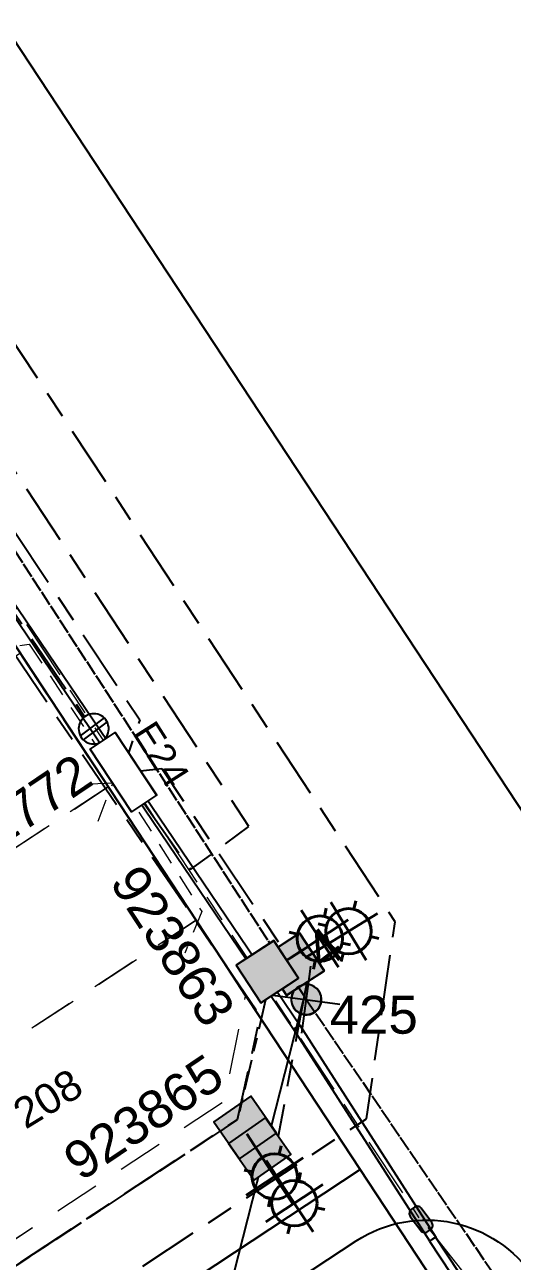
# Model space of a CAD drawing. Header units: metres. Extents: x 301970 to 303550, y 6271876 to 6273079.
# Drawn here: x 302594.1 to 302626.3, y 6272654.4 to 6272736.1 of the extents above; entities that cross this region are included whole.
import ezdxf
from ezdxf.enums import TextEntityAlignment as Align

# ---------------------------------------------------------------- set-up
doc = ezdxf.new("R2010")
doc.units = ezdxf.units.M
for name, pattern in [('Cable Exist OH', [1, 1, 0]), ('Cable Exist UG', [8.2, 4, -1.2, 1.8, -1.2]), ('Dash', [5, 3, -2]), ('IECLdasha', [5, 3, -2])]:
    doc.linetypes.add(name, pattern=pattern)
for name, color, linetype in [('_User SL New', 7, 'Continuous'), ('_User_HV_Exist', 7, 'Continuous'), ('_User_LV_Exist', 7, 'Continuous'), ('_User_SL_Exist', 7, 'Continuous'), ('_User_SL_SPonly', 7, 'Continuous'), ('Equip_SP_HV_NEW', 7, 'Continuous'), ('Equip_SP_LV_NEW', 7, 'Continuous'), ('Equip_SP_SL_EXT', 7, 'Continuous'), ('Mains_HV_NEW_U72', 7, 'Continuous'), ('SupportsUG_SP_LV_EXT', 7, 'Continuous'), ('SupportsUG_SP_LV_NEW', 7, 'Continuous'), ('Trench_SP_NEW', 7, 'Continuous'), ('UG_Details_SP_MISC', 7, 'Continuous')]:
    doc.layers.add(name, color=color, linetype=linetype)
doc.layers.add('_User_subdivision', color=7, linetype='Continuous', transparency=0.7)
doc.layers.add('Cadastre Developer_SP_NEW', color=7, linetype='Continuous', lineweight=5)
doc.layers.add('Cadastre Land Parcels_SP_EXT', color=7, linetype='Continuous', lineweight=5, transparency=0.7)
doc.layers.add('Features_HIDE', color=1, linetype='Continuous', plot=False)
doc.styles.add('COLUMN_LABEL', font='arial.ttf')
doc.styles.add('iecARIAL', font='arial.ttf', dxfattribs={"height": 2})
doc.styles.add('POLE_LABEL', font='arial.ttf')
doc.styles.get("Standard").update_dxf_attribs({"font": 'arial.ttf'})
doc.linetypes.add('Cable New UG', pattern='A,7,-0.25,["x",Standard,S=2,R=0,X=0.2,Y=-0.8],-2.1', length=9.35)
doc.linetypes.add('Cable Rem', pattern='A,6.5,-0.001,["X",Standard,S=2.5,R=0,X=0,Y=-1.27],-0.001', length=6.502)
doc.linetypes.add('IE Trench HV', pattern='A,7,-0.2,["/",Standard,S=3,R=0,X=0.6,Y=-1.4],-2.5', length=9.7)

# ---------------------------------------------------------------- blocks, each defined once
blk = doc.blocks.new('POLE_EXT')
blk.add_hatch(color=256).paths.add_polyline_path([(-1, 0, 1), (1, 0, 1)])
blk.add_lwpolyline([(-1, 0, 1), (1, 0, 1)], format="xyb", close=True)
for tag, height, flags, p in [('pNumber', 2.5, 8, (-17.84, 2.067)), ('OWNED_BY', 0.2, 9, (1.355, -0.4)), ('SPECIAL_USE', 0.2, 9, (1.355, -0.8)), ('PARENT', 0.2, 9, (1.355, -0.6)), ('cLV', 0.2, 9, (1.355, -1.4)), ('STATE', 0.2, 9, (1.355, -1)), ('hDepth', 0.2, 9, (1.355, -1.6)), ('USAGE', 0.2, 9, (1.355, -1.2)), ('cHV', 0.2, 9, (1.355, -2)), ('hDia', 0.2, 9, (1.355, -1.8)), ('LBRACKET', 0.2, 9, (1.355, -2.2)), ('LExisting', 0.2, 9, (1.355, -2.4)), ('LANTNUMBER', 0.2, 9, (1.355, -2.6)), ('LOther', 0.2, 9, (1.355, -2.8)), ('LRemove', 0.2, 9, (1.355, -3)), ('LEGEND', 0.2, 9, (1.355, -3.2)), ('cLinedev', 0.2, 9, (1.355, -3.4)), ('pExisting', 0.2, 9, (1.355, -3.8)), ('LOCATION', 0.2, 9, (1.355, -3.6)), ('PFNUMBER', 0.2, 9, (1.355, -4)), ('pFooting', 0.2, 9, (1.355, -4.4)), ('pNew', 0.2, 9, (1.355, -4.6)), ('pRelocate', 0.2, 9, (1.355, -5)), ('NEWPFNUMBER', 0.2, 9, (1.355, -4.2)), ('pRemove', 0.2, 9, (1.355, -5.2)), ('pReplace', 0.2, 9, (1.355, -5.4)), ('pStay', 0.2, 9, (1.355, -5.6)), ('pType', 0.2, 9, (1.355, -5.8)), ('cspan', 0.2, 9, (1.355, -6)), ('STREETNAME', 0.2, 9, (1.355, -6.2)), ('SUBURB', 0.2, 9, (1.355, -6.4)), ('NOTES', 0.2, 9, (1.355, -6.6)), ('OPERATED_BY', 0.2, 9, (1.355, -7.014)), ('MAINTAINED_BY', 0.2, 9, (1.355, -6.814))]:
    blk.add_attdef(tag, text='', height=height, dxfattribs=dict(flags=flags)).set_placement(p, align=Align.MIDDLE_LEFT)
at = {"style": 'POLE_LABEL'}
for tag, height, flags, p in [('ASSET_NUM', 2.5, 8, (2, 2)), ('STRUCTURE_PLANT_NUMBER', 0.2, 9, (1.355, 0.028)), ('STREET_CODE', 0.2, 9, (1.355, -0.2))]:
    blk.add_attdef(tag, text='', height=height, dxfattribs=dict(at, flags=flags)).set_placement(p, align=Align.MIDDLE_LEFT)
at = {"flags": 1}
blk.add_attdef('Z', (1.355, -7.328), '', height=0.2, dxfattribs=at)
blk = doc.blocks.new('*U69')
blk.add_wipeout([(0.901, 3.563), (3.631, -0.567), (1.979, -1.658), (-0.75, 2.471)])
at = {"lineweight": -3}
blk.add_lwpolyline([(0.901, 3.563), (3.631, -0.567), (1.979, -1.658), (-0.75, 2.471)], close=True, dxfattribs=at)
for tag, height, flags, p in [('ASSET_NUM', 2.5, 8, (2, 4)), ('STREET_CODE', 0.2, 9, (1.5, 2)), ('OWNED_BY', 0.2, 9, (1.5, 1.8)), ('OPERATED_BY', 0.2, 9, (1.5, 1.6)), ('STATE', 0.2, 9, (1.5, 1.2)), ('SUPPORT_TYPE', 0.2, 9, (1.5, 1)), ('USAGE', 0.2, 9, (1.5, 0.8)), ('MAINTAINED_BY', 0.2, 9, (1.5, 1.4)), ('SUBURB', 0.2, 9, (1.5, 0.2)), ('STREETNAME', 0.2, 9, (1.5, 0)), ('LEGEND', 0.2, 9, (1.5, 0.6)), ('PARENT', 0.2, 9, (1.5, 0.4)), ('Z', 0.2, 1, (1.5, -0.6)), ('LOCATION', 0.2, 9, (1.5, -0.2)), ('NOTES', 0.2, 9, (1.5, -0.4))]:
    blk.add_attdef(tag, text='', height=height, dxfattribs=dict(flags=flags)).set_placement(p, align=Align.MIDDLE_LEFT)
blk = doc.blocks.new('COLUMN_NEW')
for tag, height, flags, p in [('ASSET_NUM', 2.5, 8, (2, 2)), ('STREETNAME', 0.2, 9, (1.5, -2)), ('LOCATION', 0.2, 9, (1.5, -2.2)), ('NOTES', 0.2, 9, (1.5, -2.4)), ('Z', 0.2, 1, (1.5, -2.8)), ('LABEL_ALIGNMENT', 0.2, 9, (1.5, -2.6))]:
    blk.add_attdef(tag, text='', height=height, dxfattribs=dict(flags=flags)).set_placement(p, align=Align.MIDDLE_LEFT)
blk.add_wipeout([(-1.485, -1.485), (1.485, -1.485), (1.485, 1.485), (-1.485, 1.485)])
at = {"lineweight": -3}
blk.add_lwpolyline([(-1.485, -1.485), (1.485, -1.485), (1.485, 1.485), (-1.485, 1.485)], close=True, dxfattribs=at)
at = {"style": 'POLE_LABEL', "flags": 9}
blk.add_attdef('STRUCTURE_PLANT_NUMBER', text='', height=0.2, dxfattribs=at).set_placement((1.5, 0.242), align=Align.MIDDLE_LEFT)
at = {"flags": 9}
for tag, p in [('STREET_CODE', (1.5, 0)), ('OWNED_BY', (1.5, -0.4)), ('OPERATED_BY', (1.5, -0.6)), ('COLUMN_TYPE', (1.5, -0.2)), ('MAINTAINED_BY', (1.5, -0.8)), ('STATE', (1.5, -1)), ('USAGE', (1.5, -1.2)), ('LEGEND', (1.5, -1.4)), ('PARENT', (1.5, -1.6)), ('SUBURB', (1.5, -1.8))]:
    blk.add_attdef(tag, text='', height=0.2, dxfattribs=at).set_placement(p, align=Align.MIDDLE_LEFT)
blk = doc.blocks.new('*U81')
for p, q in [((-0.249, 1.973), (-0.095, 0.014)), ((0.082, 1.999), (0.236, 0.041))]:
    blk.add_line(p, q)
blk.add_lwpolyline([(-1, 0.928, 1), (0.986, 1.085, 1)], format="xyb", close=True)
for tag, p, flags in [('NO_PHASES', (-0.026, 2.421), 9), ('OPERATING_VOLTAGE', (-0.016, 2.698), 9), ('OPERATED_BY', (-0.041, 1.44), 9), ('CONSTRUCTED_VOLTAGE', (-0.018, 2.146), 9), ('ACTUAL_STATUS', (-0.004, 1.911), 9), ('MAINTAINED_BY', (-0.018, 1.675), 9), ('ORIENTATION', (-0.036, 0.903), 9), ('OWNED_BY', (-0.028, 1.149), 9), ('USAGE', (-0.024, 0.656), 9), ('STATE', (-0.043, 0.207), 9), ('SWITCH_TYPE', (-0.044, -0.037), 9), ('NOTES', (-0.024, 0.456), 1), ('Z', (-0.033, -0.539), 9), ('LEGEND', (-0.033, -0.299), 9)]:
    blk.add_attdef(tag, p, '', height=0.2, dxfattribs=dict(flags=flags))
blk = doc.blocks.new('*U83')
blk.add_hatch(color=256).paths.add_polyline_path([(1.137, 3.719), (-0.515, 2.627), (2.216, -1.502), (3.868, -0.409)])
blk.add_lwpolyline([(-0.515, 2.627), (2.216, -1.502), (3.868, -0.409), (1.137, 3.719)], close=True)
at = {"style": 'iecARIAL', "flags": 8}
blk.add_attdef('ASSET_NUM', (1.5, 3.5), '', height=2.5, dxfattribs=at)
for tag, p, flags in [('OWNED_BY', (0, -0.2), 9), ('STATE', (0, -0.4), 9), ('SUPPORT_TYPE', (0, -0.6), 9), ('USAGE', (0, -0.8), 9), ('LEGEND', (0, -1), 9), ('STREETNAME', (0, -1.8), 9), ('LOCATION', (0, -1.2), 9), ('NOTES', (0, -1.4), 9), ('PARENT', (0, -1.6), 9), ('SUBURB', (0, -2), 1)]:
    blk.add_attdef(tag, p, '', height=0.2, dxfattribs=dict(flags=flags))
blk = doc.blocks.new('COLUMN_EXT')
blk.add_hatch(color=256).paths.add_polyline_path([(-1.485, 1.485), (-1.485, -1.485), (1.485, -1.485), (1.485, 1.485)])
blk.add_lwpolyline([(-1.485, -1.485), (1.485, -1.485), (1.485, 1.485), (-1.485, 1.485)], close=True)
for tag, height, style, flags, p in [('ASSET_NUM', 2.5, 'COLUMN_LABEL', 8, (2, 2)), ('STRUCTURE_PLANT_NUMBER', 0.2, 'POLE_LABEL', 9, (1.813, 0.031)), ('STREET_CODE', 0.2, 'COLUMN_LABEL', 9, (1.813, -0.2))]:
    blk.add_attdef(tag, text='', height=height, dxfattribs=dict(style=style, flags=flags)).set_placement(p, align=Align.MIDDLE_LEFT)
at = {"flags": 9}
for tag, p in [('OWNED_BY', (1.813, -0.6)), ('STATE', (1.813, -0.8)), ('COLUMN_TYPE', (1.813, -0.4)), ('STREETNAME', (1.813, -1.6)), ('USAGE', (1.813, -1)), ('LEGEND', (1.813, -1.2)), ('LOCATION', (1.813, -1.4)), ('SUBURB', (1.813, -1.8)), ('NOTES', (1.813, -2))]:
    blk.add_attdef(tag, text='', height=0.2, dxfattribs=at).set_placement(p, align=Align.MIDDLE_LEFT)
at = {"flags": 1}
blk.add_attdef('Z', (1.813, -2.351), '', height=0.2, dxfattribs=at)
blk = doc.blocks.new('*U85')
at = {"lineweight": 40}
for p, q in [((0, 0), (1.027, -1.563)), ((2.267, -0.794), (2.154, -1.345)), ((3.73, -1.578), (-0.03, -4.05)), ((0.614, -0.934), (3.086, -4.694)), ((-0.17, -2.396), (0.381, -2.51)), ((3.87, -3.231), (3.319, -3.117)), ((1.432, -4.833), (1.546, -4.283))]:
    blk.add_line(p, q, dxfattribs=at)
blk.add_circle((1.85, -2.814), 1.5, dxfattribs=at)
at = {"style": 'iecARIAL', "flags": 8}
blk.add_attdef('ASSET_NUM', (1.5, 1.5), '', height=2.5, dxfattribs=at)
for tag, p, height, flags in [('CONSTRUCTED_VOLTAGE', (0.981, -0.653), 0.2, 9), ('CONTROL_TYPE', (0.981, -0.853), 0.2, 9), ('LNUMBER', (2.181, -3.253), 2.5, 8), ('OPERATING_VOLTAGE', (0.981, -1.653), 0.2, 9), ('LANTERN_PURPOSE', (0.981, -1.053), 0.2, 9), ('LANTERN_TYPE', (0.981, -1.253), 0.2, 9), ('NO_PHASES', (0.981, -1.453), 0.2, 9), ('ORIENTATION', (0.981, -1.853), 0.2, 9), ('OWNED_BY', (0.981, -2.053), 0.2, 9), ('STATE', (0.981, -2.253), 0.2, 9), ('USAGE', (0.981, -2.453), 0.2, 9), ('CEXIST', (0.981, -2.653), 0.2, 9), ('CNEW', (0.981, -2.853), 0.2, 9), ('CNUMBER', (0.981, -3.053), 0.2, 9), ('CREMOVE', (0.981, -3.253), 0.2, 9), ('CREPLACE', (0.981, -3.453), 0.2, 9), ('LKINGHEIGHT', (0.981, -3.653), 0.2, 9), ('LBRACKET', (0.981, -3.853), 0.2, 9), ('LBRACKETVOCAB', (0.981, -4.053), 0.2, 9), ('LCATEGORY', (0.981, -4.253), 0.2, 9), ('LCHARGE1', (0.981, -4.453), 0.2, 9), ('LCHARGE1PERCENT', (0.981, -4.653), 0.2, 9), ('LCHARGE2', (0.981, -4.853), 0.2, 9), ('LCHARGE2PERCENT', (0.981, -5.053), 0.2, 9), ('LCHARGE3', (0.981, -5.253), 0.2, 9), ('LCHARGE3PERCENT', (0.981, -5.453), 0.2, 9), ('LEXIST', (0.981, -5.653), 0.2, 9), ('LLAMP', (0.981, -5.853), 0.2, 9), ('LLAMPVOCAB', (0.981, -6.053), 0.2, 9), ('LMAST', (0.981, -6.253), 0.2, 9), ('LMASTVOCAB', (0.981, -6.453), 0.2, 9), ('LNEW', (0.981, -6.653), 0.2, 9), ('LANTNUMBER', (0.981, -6.853), 0.2, 9), ('LOUTREACH', (0.981, -7.253), 0.2, 9), ('LOUTREACHVOCAB', (0.981, -7.453), 0.2, 9), ('LRATECODE', (0.981, -7.653), 0.2, 9), ('LREMOVE', (0.981, -7.853), 0.2, 9), ('LREPLACE', (0.981, -8.053), 0.2, 9), ('LTYPE', (0.981, -8.253), 0.2, 9), ('LTYPEVOCAB', (0.981, -8.453), 0.2, 9), ('LEGEND', (0.981, -8.653), 0.2, 9), ('LOCATION', (0.981, -8.853), 0.2, 9), ('NOTES', (0.981, -9.053), 0.2, 9), ('STREETNAME', (0.981, -9.253), 0.2, 9), ('SUBURB', (0.981, -9.453), 0.2, 1)]:
    blk.add_attdef(tag, p, '', height=height, dxfattribs=dict(flags=flags))
blk = doc.blocks.new('POLE_DEL')
h = blk.add_hatch(color=256)
edge = h.paths.add_edge_path()
edge.add_arc((0, 0), 1, 180, 360)
edge.add_arc((0, 0), 1, 0, 180)
for p, q in [((-1.575, 1.575), (1.575, -1.575)), ((-1.575, -1.575), (1.575, 1.575))]:
    blk.add_line(p, q)
blk.add_lwpolyline([(-1, 0, 1), (1, 0, 1)], format="xyb", close=True)
for tag, height, flags, p in [('pNumber', 2.5, 8, (0, 2.067)), ('OWNED_BY', 0.2, 9, (0, -0.4)), ('SPECIAL_USE', 0.2, 9, (0, -0.6)), ('STATE', 0.2, 9, (0, -0.8)), ('cLV', 0.2, 9, (0, -1.2)), ('hDepth', 0.2, 9, (0, -1.4)), ('hDia', 0.2, 9, (0, -1.6)), ('USAGE', 0.2, 9, (0, -1)), ('cHV', 0.2, 9, (0, -1.8)), ('LBRACKET', 0.2, 9, (0, -2)), ('LExisting', 0.2, 9, (0, -2.2)), ('LANTNUMBER', 0.2, 9, (0, -2.4)), ('cLinedev', 0.2, 9, (0, -3.2)), ('LOther', 0.2, 9, (0, -2.6)), ('LRemove', 0.2, 9, (0, -2.8)), ('LEGEND', 0.2, 9, (0, -3)), ('pExisting', 0.2, 9, (0, -3.4)), ('pFooting', 0.2, 9, (0, -4)), ('PFNUMBER', 0.2, 9, (0, -3.6)), ('NEWPFNUMBER', 0.2, 9, (0, -3.8)), ('pNew', 0.2, 9, (0, -4.2)), ('pRelocate', 0.2, 9, (0, -4.6)), ('pRemove', 0.2, 9, (0, -4.8)), ('pReplace', 0.2, 9, (0, -5)), ('cspan', 0.2, 9, (0, -5.6)), ('SUBURB', 0.2, 9, (0, -5.8)), ('pStay', 0.2, 9, (0, -5.2)), ('pType', 0.2, 9, (0, -5.4)), ('STREETNAME', 0.2, 9, (0, -6)), ('LOCATION', 0.2, 9, (0, -6.2)), ('NOTES', 0.2, 9, (0, -6.4))]:
    blk.add_attdef(tag, text='', height=height, dxfattribs=dict(flags=flags)).set_placement(p, align=Align.MIDDLE_LEFT)
at = {"flags": 1}
blk.add_attdef('Z', (0, 0), '', height=0.2, dxfattribs=at)
at = {"style": 'POLE_LABEL', "flags": 9}
blk.add_attdef('STREET_CODE', text='', height=0.2, dxfattribs=at).set_placement((0, -0.2), align=Align.MIDDLE_LEFT)
at = {"layer": 'Features_HIDE', "style": 'POLE_LABEL', "flags": 8}
blk.add_attdef('ASSET_NUM', text='', height=2.5, dxfattribs=at).set_placement((2, 2), align=Align.MIDDLE_LEFT)
blk = doc.blocks.new('HV_STJ_NEW')
blk.add_hatch(color=256).paths.add_polyline_path([(0.906, 0.131, 0.414214), (0.586, 0.451), (-0.586, 0.451, 0.414214), (-0.906, 0.131), (-0.906, -0.131, 0.414214), (-0.586, -0.451), (0.586, -0.451, 0.414214), (0.906, -0.131)])
blk.add_lwpolyline([(-0.906, 0.131), (-0.906, -0.131, 0.414214), (-0.586, -0.451), (0.586, -0.451, 0.414214), (0.906, -0.131), (0.906, 0.131, 0.414214), (0.586, 0.451), (-0.586, 0.451, 0.414214)], format="xyb", close=True)
for tag, flags, p in [('ORIENTATION', 9, (1.5, 0)), ('OWNED_BY', 9, (1.5, -0.8)), ('USAGE', 9, (1.5, -0.2)), ('LEGEND', 9, (1.5, -0.4)), ('NOTES', 9, (1.5, -0.6)), ('TYPE', 9, (1.5, -1.4)), ('OPERATED_BY', 9, (1.5, -1)), ('OPERATING_VOLTAGE', 9, (1.5, -1.6)), ('MAINTAINED_BY', 9, (1.5, -1.2)), ('Z', 1, (1.5, -2.2)), ('CONSTRUCTED_VOLTAGE', 9, (1.5, -1.8)), ('NUMBER_OF_PHASES', 9, (1.5, -2))]:
    blk.add_attdef(tag, text='', height=0.2, dxfattribs=dict(flags=flags)).set_placement(p, align=Align.MIDDLE_LEFT)
blk = doc.blocks.new('*U89')
blk.add_hatch(color=256).paths.add_polyline_path([(1.131, 3.721), (-0.519, 2.626), (2.219, -1.498), (3.868, -0.403)])
blk.add_lwpolyline([(-0.519, 2.626), (2.219, -1.498), (3.868, -0.403), (1.131, 3.721)], close=True)
at = {"style": 'iecARIAL', "flags": 8}
blk.add_attdef('ASSET_NUM', (1.5, 3.5), '', height=2.5, dxfattribs=at)
for tag, p, flags in [('OWNED_BY', (0, -0.2), 9), ('STATE', (0, -0.4), 9), ('SUPPORT_TYPE', (0, -0.6), 9), ('USAGE', (0, -0.8), 9), ('LEGEND', (0, -1), 9), ('STREETNAME', (0, -1.8), 9), ('LOCATION', (0, -1.2), 9), ('NOTES', (0, -1.4), 9), ('PARENT', (0, -1.6), 9), ('SUBURB', (0, -2), 1)]:
    blk.add_attdef(tag, p, '', height=0.2, dxfattribs=dict(flags=flags))

msp = doc.modelspace()

# ---------------------------------------------------------------- linework, layer by layer
at = {"layer": '_User_LV_Exist', "color": 7, "linetype": 'Cable Exist UG', "flags": 128}
msp.add_lwpolyline([(302601.977, 6272684.633), (302605.052, 6272680.26), (302608.902, 6272683.112), (302577.106, 6272731.42)], dxfattribs=at)
at = {"layer": '_User_SL_Exist', "color": 7, "linetype": 'Cable Exist UG', "flags": 128}
msp.add_lwpolyline([(302574.717, 6272689.707), (302577.816, 6272685.338), (302581.804, 6272687.91), (302572.214, 6272702.197), (302562.624, 6272696.067), (302559.869, 6272700.424), (302577.298, 6272712.015), (302584.412, 6272710.555), (302598.052, 6272690.356)], dxfattribs=at)
at = {"layer": '_User_SL_Exist', "linetype": 'Cable Exist UG', "flags": 128}
msp.add_lwpolyline([(302588.869, 6272709.404), (302601.695, 6272690.159), (302600.95, 6272687.982)], dxfattribs=at)
at = {"layer": '_User_subdivision', "elevation": -36.65, "flags": 128}
msp.add_lwpolyline([(302479.25, 6272555.478, -0.414676), (302481.667, 6272567.263), (302615.994, 6272655.744, -0.412922), (302627.735, 6272653.292), (302728.805, 6272500.364, -0.418976), (302726.27, 6272488.499), (302690.339, 6272464.832, -0.441972), (302677.782, 6272466.736), (302615.114, 6272561.558, 0.423756), (302590.319, 6272566.056), (302515.982, 6272517.09, -0.443527), (302503.383, 6272518.956)], format="xyb", close=True, dxfattribs=at)
at = {"layer": 'Cadastre Developer_SP_NEW', "linetype": 'IECLdasha', "flags": 128}
for points in [[(302593.782, 6272694.525), (302569.911, 6272678.8), (302575.699, 6272670.053), (302599.604, 6272685.72), (302593.782, 6272694.525)], [(302605.426, 6272676.914), (302581.528, 6272661.245), (302587.628, 6272652.027), (302607.264, 6272664.974), (302608.678, 6272671.898), (302605.426, 6272676.914)]]:
    msp.add_lwpolyline(points, dxfattribs=at)
at = {"layer": 'Cadastre Land Parcels_SP_EXT', "linetype": 'Continuous'}
msp.add_lwpolyline([(302634.516, 6272672.64), (302702.288, 6272717.135), (302681.728, 6272748.305), (302591.644, 6272884.885), (302524.041, 6272840.327), (302634.516, 6272672.64)], close=True, dxfattribs=at)
at = {"layer": 'Features_HIDE', "linetype": 'Continuous'}
for points in [[(302634.516, 6272672.64), (302524.041, 6272840.327), (302513.558, 6272833.736), (302505.519, 6272828.681), (302616.257, 6272660.46), (302650.036, 6272609.08), (302683.554, 6272558.159), (302716.947, 6272507.452), (302751.131, 6272455.511), (302784.249, 6272405.243), (302808.329, 6272368.74), (302818.026, 6272354.04), (302826.114, 6272359.194), (302836.581, 6272365.861), (302833.731, 6272370.194), (302812.263, 6272402.83), (302767.289, 6272471.086), (302723.477, 6272537.574), (302679.656, 6272604.109), (302634.516, 6272672.64)], [(302616.257, 6272660.46), (302505.519, 6272828.681), (302454.976, 6272795.307), (302563.909, 6272625.897), (302616.257, 6272660.46)], [(302650.036, 6272609.08), (302616.257, 6272660.46), (302563.909, 6272625.897), (302515.876, 6272594.142), (302465.233, 6272560.605), (302439.451, 6272543.434), (302473.213, 6272492.024), (302650.036, 6272609.08)]]:
    msp.add_lwpolyline(points, close=True, dxfattribs=at)
at = {"layer": 'Features_HIDE', "linetype": 'Cable Exist OH'}
for points in [[(302572.417, 6272733.658), (302612.682, 6272671.696), (302612.698, 6272671.674)], [(302612.698, 6272671.674), (302644.83, 6272624.608)]]:
    msp.add_lwpolyline(points, dxfattribs=at)
at = {"layer": 'Features_HIDE'}
msp.add_lwpolyline([(302603.944, 6272636.306), (302606.079, 6272646.396), (302612.51, 6272671.642)], dxfattribs=at)
at = {"layer": 'Mains_HV_NEW_U72', "linetype": 'Cable New UG', "lineweight": 0, "ltscale": 0.5, "flags": 128}
msp.add_lwpolyline([(302627.958, 6272404.348), (302621.607, 6272413.65), (302608.858, 6272405.301), (302605.7, 6272409.563), (302588.507, 6272398.495), (302581.802, 6272399.615), (302560.468, 6272431.397), (302544.314, 6272456.142), (302517.795, 6272495.588), (302507.121, 6272510.62), (302478.264, 6272552.872), (302481.752, 6272565.872), (302615.305, 6272653.59), (302622.355, 6272652.363, 0.6999), (302622.957, 6272653.813), (302620.739, 6272656.62)], format="xyb", dxfattribs=at)
at = {"layer": 'Trench_SP_NEW', "color": 170, "linetype": 'Dash', "lineweight": 9, "ltscale": 0.5}
for points in [[(302591.307, 6272694.668), (302594.396, 6272695.15), (302600.303, 6272686.176), (302605.785, 6272677.495), (302604.675, 6272674.745)], [(302598.943, 6272683.461), (302599.915, 6272685.98), (302597.366, 6272685.863)]]:
    msp.add_lwpolyline(points, dxfattribs=at)
at = {"layer": 'UG_Details_SP_MISC'}
for p, q in [((302611.852, 6272669.724), (302612.054, 6272669.854)), ((302611.855, 6272669.719), (302612.054, 6272669.854)), ((302612.253, 6272669.988), (302612.054, 6272669.854)), ((302612.256, 6272669.983), (302612.054, 6272669.854)), ((302612.256, 6272669.983), (302621.235, 6272655.998)), ((302620.831, 6272655.739), (302621.033, 6272655.868)), ((302620.833, 6272655.736), (302621.033, 6272655.868)), ((302620.833, 6272655.736), (302726.656, 6272495.166)), ((302621.234, 6272656), (302621.033, 6272655.868)), ((302621.235, 6272655.998), (302621.033, 6272655.868)), ((302621.234, 6272656), (302727.057, 6272495.43))]:
    msp.add_line(p, q, dxfattribs=at)

# ---------------------------------------------------------------- block references
at = {"layer": 'Equip_SP_HV_NEW', "linetype": 'Cable Rem', "lineweight": 0, "rotation": 306.8319533380655}
msp.add_blockref('HV_STJ_NEW', (302620.269, 6272657.161), dxfattribs=at)
at = {"layer": 'Equip_SP_LV_NEW', "linetype": 'Cable Exist UG', "rotation": 302.3695539591117}
msp.add_blockref('*U81', (302597.804, 6272689.014), dxfattribs=at)
at = {"layer": 'Features_HIDE'}
ref = msp.add_blockref('POLE_EXT', (302612.682, 6272671.696), dxfattribs=at)
ref.add_attrib('ASSET_NUM', '425', dxfattribs={"layer": '0', "height": 2.5, "style": 'POLE_LABEL'}).set_placement((302620.058, 6272671.928), align=Align.TOP_RIGHT)
at = {"layer": 'SupportsUG_SP_LV_EXT'}
for name, p in [('*U83', (302598.936, 6272685.589)), ('*U89', (302598.943, 6272685.587))]:
    msp.add_blockref(name, p, dxfattribs=at)

# ---------------------------------------------------------------- texts
at = {"layer": 'Cadastre Developer_SP_NEW'}
msp.add_text('208', height=2, rotation=31.49734, dxfattribs=at).set_placement((302596.137, 6272664.296), align=Align.CENTER)
at = {"layer": 'Features_HIDE'}
msp.add_text('E24', height=1.8, rotation=302.38472, dxfattribs=at).set_placement((302601.166, 6272689.287))

# ---------------------------------------------------------------- next in the draw order: block references
at = {"layer": '_User SL New'}
for p, rotation in [((302611.813, 6272674.001), 303.1180273986789), ((302609.61, 6272661.813), 214.8753977977148)]:
    msp.add_blockref('COLUMN_NEW', p, dxfattribs=dict(at, rotation=rotation))

# ---------------------------------------------------------------- next in the draw order: linework, layer by layer
at = {"layer": '_User_SL_Exist', "linetype": 'Cable Exist UG', "flags": 128}
msp.add_lwpolyline([(302601.746, 6272686.778), (302603.146, 6272686.934), (302611.002, 6272675.244)], dxfattribs=at)
at = {"layer": 'UG_Details_SP_MISC'}
for p, q in [((302585.364, 6272708.847), (302611.855, 6272669.719)), ((302585.659, 6272709.267), (302612.253, 6272669.988)), ((302611.852, 6272669.724), (302620.831, 6272655.739))]:
    msp.add_line(p, q, dxfattribs=at)

# ---------------------------------------------------------------- next in the draw order: block references
at = {"layer": '_User SL New', "linetype": 'Cable Exist UG', "rotation": 88.16730216981797}
msp.add_blockref('*U85', (302612.607, 6272674.432), dxfattribs=at)
at = {"layer": '_User SL New', "rotation": 122.9757936324531}
msp.add_blockref('COLUMN_EXT', (302611.828, 6272674.017), dxfattribs=at)
at = {"layer": '_User_SL_SPonly'}
ref = msp.add_blockref('COLUMN_NEW', (302608.65, 6272663.238), dxfattribs=dict(at, rotation=214.8753977977148))
ref.add_attrib('ASSET_NUM', '923865', dxfattribs={"layer": '0', "height": 2.5, "rotation": 34}).set_placement((302597.097, 6272660.665), align=Align.MIDDLE_LEFT)
at = {"layer": 'Equip_SP_SL_EXT', "linetype": 'Cable Exist UG', "rotation": 89.99999999999999}
msp.add_blockref('*U85', (302610.767, 6272673.856), dxfattribs=at)
at = {"layer": 'Features_HIDE'}
ref = msp.add_blockref('POLE_DEL', (302612.698, 6272671.674), dxfattribs=dict(at, rotation=37.46482077732676))
ref.add_attrib('ASSET_NUM', '4', dxfattribs={"height": 2.5, "rotation": 37.46482, "style": 'POLE_LABEL'}).set_placement((302613.069, 6272674.478), align=Align.MIDDLE_LEFT)

# ---------------------------------------------------------------- next in the draw order: linework, layer by layer
at = {"layer": '_User_HV_Exist', "color": 7, "linetype": 'Cable Exist UG', "lineweight": 0, "flags": 128}
msp.add_lwpolyline([(302566.054, 6272695.008), (302563.08, 6272700.04, -0.415911), (302563.657, 6272702.408), (302577.812, 6272711.786), (302585.224, 6272709.62), (302587.258, 6272706.956), (302620.127, 6272657.278)], format="xyb", dxfattribs=at)
at = {"layer": '_User_LV_Exist', "color": 7, "linetype": 'Cable Exist UG', "flags": 128}
msp.add_lwpolyline([(302572.684, 6272640.397), (302570.842, 6272639.062), (302573.326, 6272635.278), (302616.658, 6272663.812), (302618.563, 6272676.818), (302583.136, 6272730.623)], dxfattribs=at)
at = {"layer": '_User_SL_Exist', "color": 7, "linetype": 'Cable Exist UG', "flags": 128}
msp.add_lwpolyline([(302580.137, 6272645.331), (302608.155, 6272663.761), (302609.646, 6272670.591), (302583.754, 6272708.675), (302577.066, 6272710.05), (302562.396, 6272700.236), (302563.684, 6272698.28), (302573.136, 6272704.501), (302584.709, 6272686.758), (302575.672, 6272680.859), (302571.361, 6272687.508)], dxfattribs=at)
at = {"layer": '_User_SL_Exist', "linetype": 'Cable Exist UG', "flags": 128}
msp.add_lwpolyline([(302612.719, 6272672.82), (302610.828, 6272662.662)], dxfattribs=at)
at = {"layer": 'Cadastre Developer_SP_NEW', "linetype": 'IECLdasha', "flags": 128}
for points in [[(302599.604, 6272685.72), (302575.699, 6272670.053), (302581.527, 6272661.246), (302605.426, 6272676.914), (302599.604, 6272685.72)], [(302605.426, 6272676.914), (302581.527, 6272661.246), (302587.627, 6272652.028), (302607.263, 6272664.974), (302608.678, 6272671.899), (302605.426, 6272676.914)]]:
    msp.add_lwpolyline(points, dxfattribs=at)
at = {"layer": 'UG_Details_SP_MISC', "color": 7, "linetype": 'Cable Exist UG', "ltscale": 0.5, "flags": 128}
msp.add_lwpolyline([(302610.006, 6272671.668), (302608.155, 6272663.761), (302441.703, 6272553.893)], dxfattribs=at)

# ---------------------------------------------------------------- next in the draw order: block references
at = {"layer": '_User SL New', "rotation": 34.8084914626352}
msp.add_blockref('COLUMN_EXT', (302609.609, 6272661.812), dxfattribs=at)
at = {"layer": '_User SL New', "linetype": 'Cable Exist UG'}
msp.add_blockref('*U85', (302610.048, 6272661.046), dxfattribs=at)
at = {"layer": '_User_SL_SPonly', "rotation": 34.8084914626352}
msp.add_blockref('COLUMN_EXT', (302608.65, 6272663.241), dxfattribs=at)
at = {"layer": 'Equip_SP_SL_EXT', "linetype": 'Cable Exist UG'}
msp.add_blockref('*U85', (302608.754, 6272662.817), dxfattribs=at)

# ---------------------------------------------------------------- next in the draw order: block references
at = {"layer": '_User_SL_SPonly', "linetype": 'IE Trench HV'}
ref = msp.add_blockref('COLUMN_NEW', (302610.122, 6272673.517), dxfattribs=dict(at, rotation=303.1180273986789))
ref.add_attrib('ASSET_NUM', '923863', dxfattribs={"layer": '0', "height": 2.5, "rotation": 303.11803}).set_placement((302600.702, 6272680.117), align=Align.MIDDLE_LEFT)

# ---------------------------------------------------------------- next in the draw order: block references
at = {"layer": '_User_SL_SPonly', "rotation": 33.17124082585581}
msp.add_blockref('COLUMN_EXT', (302610.122, 6272673.515), dxfattribs=at)
at = {"layer": 'SupportsUG_SP_LV_NEW'}
ref = msp.add_blockref('*U69', (302599.172, 6272685.746), dxfattribs=at)
ref.add_attrib('ASSET_NUM', 'S142772', dxfattribs={"layer": '0', "height": 2.5, "rotation": 34}).set_placement((302586.482, 6272679.185), align=Align.MIDDLE_LEFT)

doc.saveas('drawing.dxf')
